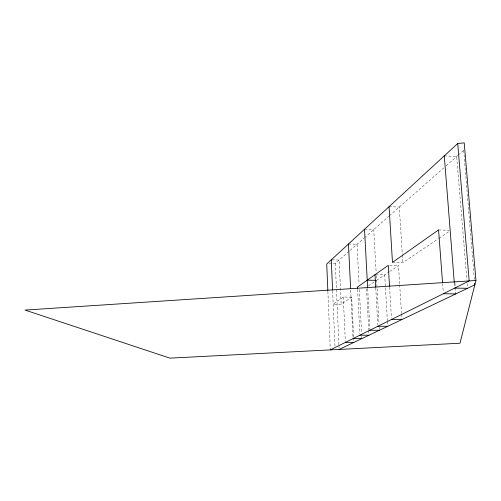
<?xml version="1.0" encoding="UTF-8"?>
<svg xmlns="http://www.w3.org/2000/svg" width="501" height="501" viewBox="0 0 501 501"><rect width="100%" height="100%" fill="white"/><g stroke="black" fill="none" stroke-linecap="round" stroke-linejoin="round"><path stroke-width="0.38" stroke-dasharray="2.5 1.88" d="M474.372 279.42L463.6 149.029M329.069 263.858L335.307 263.407L349.535 250.876M350.111 250.368L363.951 238.182M364.528 237.674L388.845 216.263M389.421 215.749L443.805 167.866M446.153 165.8L457.82 155.529M458.377 155.034L463.444 150.576M351.671 297.149L343.285 297.037L333.184 304.151L341.15 304.245L351.671 297.149L353.606 336.954M368.36 285.896L374.698 281.625M376.595 280.341L389.089 271.918M389.715 271.498L398.495 265.574L399.66 284.086M392.471 262.392L402.86 262.637L438.481 238.614M439.127 238.182L448.84 231.631M375.756 274.705L384.699 274.88L387.392 320.859M389.734 265.38L398.495 265.574M331.994 259.862L339.146 260.025L341.15 304.245M348.464 244.031L357.038 244.269L359.067 284.036M364.515 229.264L373.746 229.558L376.157 272.531M438.569 229.921L449.259 230.272M389.07 206.669L399.297 207.063L402.316 254.145M444.287 155.855L456.693 156.519L466.876 279.727M467.195 283.622L467.514 287.524M454.952 283.046L455.259 286.929M455.321 287.699L455.747 293.129M454.344 283.428L454.595 286.541M442.621 283.61L443.266 292.164M402.366 254.915L402.86 262.637M399.71 284.856L401.501 313.394M401.545 314.165L401.84 318.793M389.571 287.004L391.419 317.941M387.436 321.636L387.617 324.754M376.332 275.656L379.044 324.028M379.219 327.147L379.351 329.489M375.756 287.975L377.798 324.698M367.678 288.645L369.857 329.458M366.544 288.726L368.717 329.79M368.761 330.566L368.924 333.666M359.342 289.497L361.565 333.165M361.722 336.284L361.803 337.843M357.608 289.365L359.843 333.635M353.643 337.737L353.831 341.638M350.694 290.148L352.998 337.824M343.285 297.037L345.346 341.638M335.307 263.407L339.039 347.894M332.614 290.937L334.987 345.991M327.873 291.344L330.278 349.116"/><path stroke-width="0.75" d="M475.95 280.466L459.987 343.229L169.92 358.14L25.05 310.075L475.95 280.466L464.214 142.86L457.726 143.493L326.733 264.027L327.842 290.567M330.309 349.892L469.168 280.911L457.726 143.493M339.108 349.441L474.835 284.85L474.704 283.297M353.036 338.607L361.841 338.626M345.377 342.408L353.869 342.415M359.918 335.188L369.005 335.213M377.886 326.264L387.711 326.314M369.901 330.228L379.395 330.272M391.513 319.488L401.89 319.569M443.385 293.724L455.81 293.905M454.714 288.094L467.583 288.3M367.227 280.172L375.813 280.328M444.287 155.855L454.288 282.652M442.558 282.833L438.569 229.921L392.471 262.392L389.07 206.669M389.527 286.234L388.275 265.348L357.495 287.035L357.57 288.589M375.011 274.692L375.712 287.192M364.515 229.264L367.64 287.875M348.464 244.031L350.619 288.582M331.28 259.844L332.583 290.16"/></g></svg>
